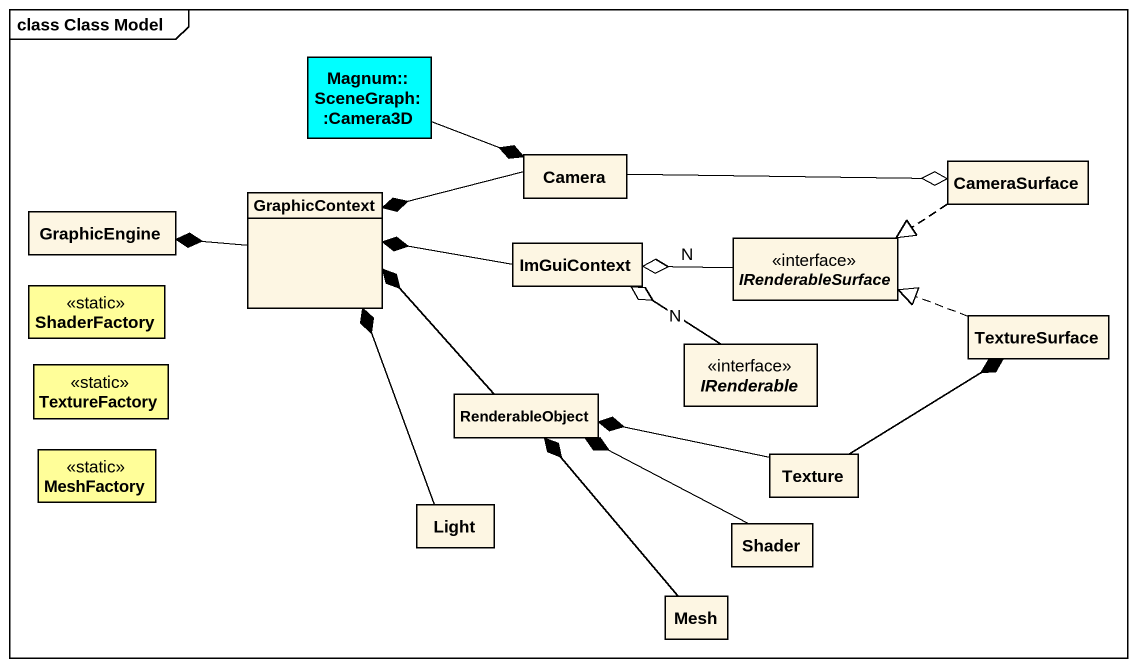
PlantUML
@startuml
mainframe class Class Model
hide circle
hide empty members
class "Magnum::SceneGraph::Camera3D" as Magnum_SceneGraph_Camera3D #00FFFF
class GraphicEngine
class GraphicContext
class Camera
class CameraSurface
class ShaderFactory <<static>> #FFFE99
class ImGuiContext
interface IRenderableSurface
interface IRenderable
class TextureSurface
class TextureFactory <<static>> #FFFE99
class RenderableObject
class MeshFactory <<static>> #FFFE99
class Texture
class Light
class Shader
class Mesh
Magnum_SceneGraph_Camera3D -right-* Camera
GraphicContext -left-* GraphicEngine
Camera -left-* GraphicContext
Camera -right-o CameraSurface
CameraSurface .left.|> IRenderableSurface
ImGuiContext -left-* GraphicContext
IRenderableSurface -left-o ImGuiContext : N
IRenderable -up-o ImGuiContext : N
TextureSurface .left.|> IRenderableSurface
RenderableObject -up-* GraphicContext
Texture -up-* TextureSurface
Texture -left-* RenderableObject
Light -up-* GraphicContext
Shader -left-* RenderableObject
Mesh -up-* RenderableObject
@enduml
